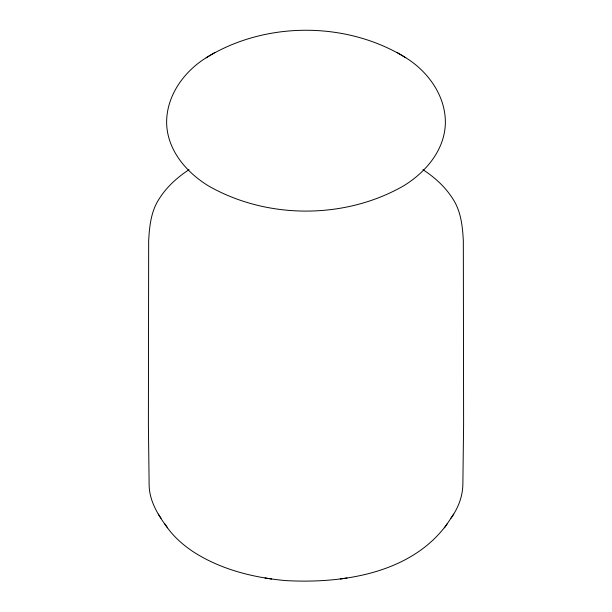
<?xml version="1.0" encoding="UTF-8"?>
<svg xmlns="http://www.w3.org/2000/svg" width="612" height="612" viewBox="0 0 612 612"><rect width="100%" height="100%" fill="white"/><g stroke="black" fill="none" stroke-linecap="round" stroke-linejoin="round"><path stroke-width="0.92" d="M450.937 518.249C458.181 508.197 462.886 496.08 462.879 483.587L463.605 424.43L463.33 240.723C462.55 226.325 460.997 211.217 452.834 198.862C445.352 186.951 434.688 177.335 422.976 169.692M189.024 169.692C177.312 177.335 166.648 186.951 159.166 198.869C151.003 211.217 149.45 226.325 148.67 240.723L148.395 424.43L149.121 483.587C148.838 500.203 157.919 514.983 167.497 527.835C174.81 537.933 184.464 546.134 194.922 552.835C221.972 569.81 253.75 577.629 285.284 580.566C342.307 583.833 411.501 573.528 447.158 523.872M444.503 527.835L453.714 514.103M206.183 57.758C183.891 71.581 166.41 95.801 166.625 122.798C167.107 149.856 186.117 172.163 208.202 185.742C266.97 219.54 345.03 219.54 403.798 185.742C425.883 172.163 444.893 149.864 445.375 122.798C445.59 95.801 428.109 71.581 405.817 57.758C346.629 21.091 265.371 21.091 206.183 57.758L215.103 52.341M340.326 579.006L347.019 577.98M264.981 577.98L271.674 579.006M396.897 52.341L405.817 57.758M158.286 514.103L161.063 518.249M164.842 523.872L167.497 527.835"/></g></svg>
